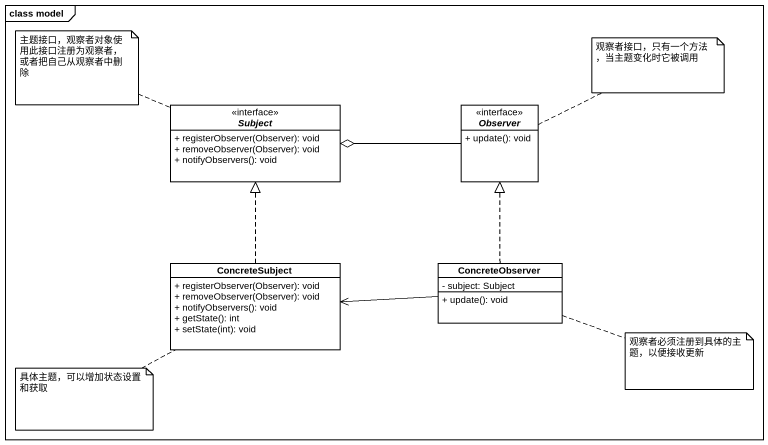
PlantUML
@startuml
mainframe class model
hide circle
hide empty members
skinparam classAttributeIconSize 0
interface Subject #FFFFFF {
  + registerObserver(Observer): void
  + removeObserver(Observer): void
  + notifyObservers(): void
}
interface Observer #FFFFFF {
  + update(): void
}
class ConcreteSubject #FFFFFF {
  + registerObserver(Observer): void
  + removeObserver(Observer): void
  + notifyObservers(): void
  + getState(): int
  + setState(int): void
}
class ConcreteObserver #FFFFFF {
  - subject: Subject
  + update(): void
}
Observer -left-o Subject
ConcreteSubject .up.|> Subject
ConcreteObserver .up.|> Observer
ConcreteObserver -left-> ConcreteSubject
note left of Subject : 主题接口，观察者对象使用此接口注册为观察者，或者把自己从观察者中删除
note right of Observer : 观察者接口，只有一个方法，当主题变化时它被调用
note right of ConcreteObserver : 观察者必须注册到具体的主题，以便接收更新
note left of ConcreteSubject : 具体主题，可以增加状态设置和获取
@enduml
